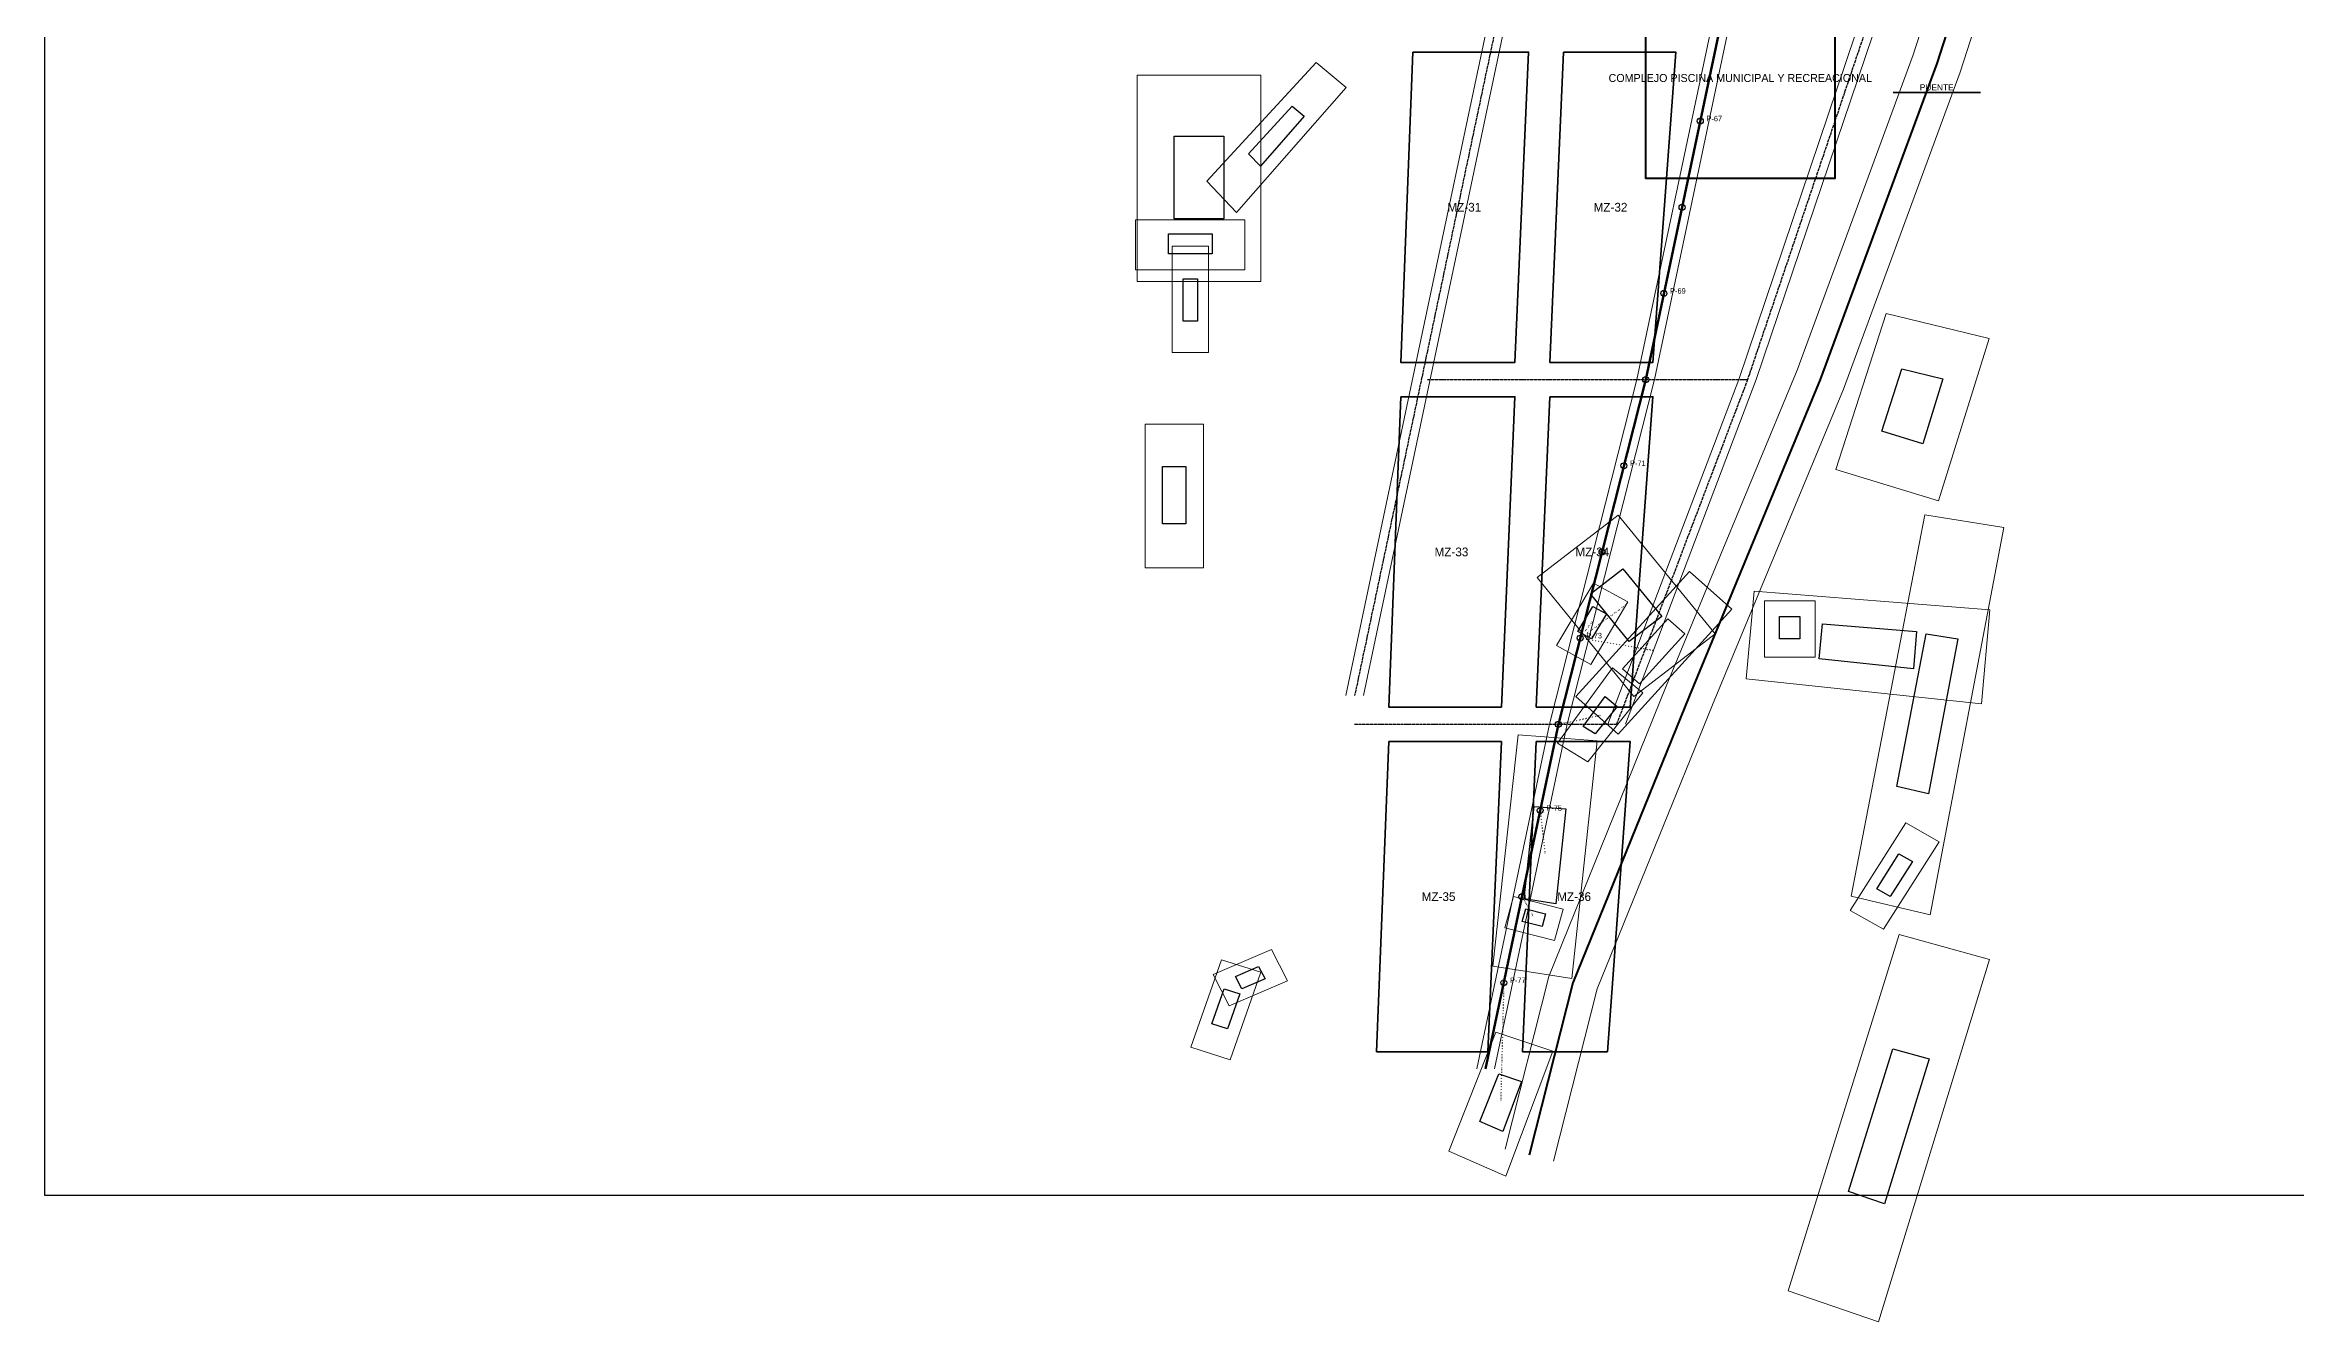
# Model space of a CAD drawing. Header units: metres. Extents: x 424745 to 426235, y 8434360 to 8437068.
# Drawn here: x 424745 to 425645, y 8434360 to 8434870 of the extents above; entities that cross this region are included whole.
import ezdxf
from ezdxf.enums import TextEntityAlignment as Align

# ---------------------------------------------------------------- set-up
doc = ezdxf.new("R2010")
doc.units = ezdxf.units.M
doc.linetypes.add('DASHED', pattern=[1.524, 1.27, -0.254])
doc.linetypes.add('DOT', pattern=[0.508, 0, -0.508])
for name, color, linetype in [('00_ORTOFOTO_SATELITAL', 7, 'Continuous'), ('03_VIAS_EJES', 8, 'DASHED'), ('14_ACOMETIDAS_DOMICILIARIAS', 50, 'DOT'), ('16_POSTES_PROYECTADOS', 2, 'Continuous'), ('17_TEXTOS_ROTULOS', 7, 'Continuous')]:
    doc.layers.add(name, color=color, linetype=linetype)
for name, color, linetype, lineweight in [('01_MANZANAS_ORGANICAS', 6, 'Continuous', 35), ('02_HUELLAS_EDIFICACIONES', 4, 'Continuous', 25), ('02_LOTES_PREDIALES', 7, 'Continuous', 15), ('03_VIAS_BORDES', 7, 'Continuous', 20), ('07_EQUIPAMIENTO_PISCINA', 30, 'Continuous', 40), ('10_PUENTES_VEHICULARES', 1, 'Continuous', 35), ('10_RIO_CAUCE', 140, 'Continuous', 40), ('10_RIO_ORILLAS', 140, 'Continuous', 20), ('12_RED_PRIMARIA_MT', 1, 'Continuous', 50)]:
    doc.layers.add(name, color=color, linetype=linetype, lineweight=lineweight)
picture_1 = doc.add_image_def('image1.jpg', size_in_pixel=(1280, 2304))

msp = doc.modelspace()

# ---------------------------------------------------------------- linework, layer by layer
at = {"layer": '01_MANZANAS_ORGANICAS'}
for points in [[(425291.87, 8434867.65), (425338.15, 8434867.65), (425332.69, 8434743.58), (425287.02, 8434743.58)], [(425352.12, 8434867.65), (425396.96, 8434867.65), (425387.86, 8434743.58), (425346.66, 8434743.58)], [(425287.02, 8434729.8), (425332.69, 8434729.8), (425327.24, 8434605.74), (425282.17, 8434605.74)], [(425346.66, 8434729.8), (425387.86, 8434729.8), (425378.77, 8434605.74), (425341.2, 8434605.74)], [(425282.17, 8434591.95), (425327.24, 8434591.95), (425321.78, 8434467.89), (425277.32, 8434467.89)], [(425341.2, 8434591.95), (425378.77, 8434591.95), (425369.68, 8434467.89), (425335.75, 8434467.89)]]:
    msp.add_lwpolyline(points, close=True, dxfattribs=at)
at = {"layer": '02_HUELLAS_EDIFICACIONES'}
for points in [[(425230.84, 8434822), (425226.09, 8434827), (425243.62, 8434846), (425248.38, 8434842)], [(425216.19, 8434801), (425196.41, 8434801), (425196.41, 8434834), (425216.19, 8434834)], [(425211.53, 8434787), (425194.06, 8434787), (425194.06, 8434795), (425211.53, 8434795)], [(425205.72, 8434760), (425199.91, 8434760), (425199.91, 8434777), (425205.72, 8434777)], [(425495.81, 8434711), (425479.38, 8434716), (425487.44, 8434741), (425503.88, 8434737)], [(425201.06, 8434679), (425191.75, 8434679), (425191.75, 8434702), (425201.06, 8434702)], [(425378.38, 8434632), (425362.88, 8434651), (425375.88, 8434661), (425391.38, 8434642)], [(425363.31, 8434633), (425357.81, 8434636), (425363.78, 8434646), (425369.25, 8434643)], [(425382.5, 8434615), (425375.69, 8434621), (425393.88, 8434641), (425400.66, 8434635)], [(425446.66, 8434633), (425438.53, 8434633), (425438.53, 8434642), (425446.66, 8434642)], [(425492.03, 8434621), (425454.38, 8434625), (425455.66, 8434639), (425493.34, 8434636)], [(425498.06, 8434571), (425485.41, 8434574), (425497.19, 8434635), (425509.84, 8434633)], [(425364.78, 8434595), (425359.94, 8434598), (425368.72, 8434610), (425373.56, 8434606)], [(425349.03, 8434527), (425336.38, 8434529), (425340.41, 8434566), (425353.06, 8434565)], [(425482.72, 8434530), (425477.38, 8434533), (425486.28, 8434547), (425491.62, 8434544)], [(425343.56, 8434518), (425335.59, 8434520), (425336.97, 8434525), (425344.91, 8434523)], [(425223.41, 8434493), (425220.84, 8434498), (425230.16, 8434502), (425232.72, 8434497)], [(425217.69, 8434477), (425211.41, 8434479), (425216.31, 8434493), (425222.59, 8434491)], [(425480.53, 8434407), (425466.09, 8434412), (425483.88, 8434469), (425498.31, 8434465)], [(425327.78, 8434436), (425318.66, 8434440), (425326.19, 8434459), (425335.31, 8434456)]]:
    msp.add_lwpolyline(points, close=True, dxfattribs=at)
at = {"layer": '02_LOTES_PREDIALES'}
for points in [[(425221.255, 8434803.535), (425209.38, 8434816.035), (425253.205, 8434863.535), (425265.105, 8434853.535)], [(425231.055, 8434775.98), (425181.605, 8434775.98), (425181.605, 8434858.48), (425231.055, 8434858.48)], [(425224.64, 8434780.61), (425180.965, 8434780.61), (425180.965, 8434800.61), (425224.64, 8434800.61)], [(425210.115, 8434747.58), (425195.59, 8434747.58), (425195.59, 8434790.08), (425210.115, 8434790.08)], [(425502.11, 8434688.17), (425461.035, 8434700.67), (425481.185, 8434763.17), (425522.285, 8434753.17)], [(425208.065, 8434661.39), (425184.79, 8434661.39), (425184.79, 8434718.89), (425208.065, 8434718.89)], [(425380.27, 8434610.01), (425341.52, 8434657.51), (425374.02, 8434682.51), (425412.77, 8434635.01)], [(425498.735, 8434522.595), (425467.11, 8434530.095), (425496.56, 8434682.595), (425528.185, 8434677.595)], [(425362.98, 8434622.815), (425349.23, 8434630.315), (425364.155, 8434655.315), (425377.83, 8434647.815)], [(425373.995, 8434594.915), (425356.97, 8434609.915), (425402.445, 8434659.915), (425419.395, 8434644.915)], [(425519.315, 8434607.065), (425425.19, 8434617.065), (425428.39, 8434652.065), (425522.59, 8434644.565)], [(425452.765, 8434625.65), (425432.44, 8434625.65), (425432.44, 8434648.15), (425452.765, 8434648.15)], [(425361.84, 8434583.855), (425349.74, 8434591.355), (425371.69, 8434621.355), (425383.79, 8434611.355)], [(425355.495, 8434497.165), (425323.87, 8434502.165), (425333.945, 8434594.665), (425365.57, 8434592.165)], [(425480.065, 8434516.875), (425466.715, 8434524.375), (425488.965, 8434559.375), (425502.315, 8434551.875)], [(425348.525, 8434512.435), (425328.6, 8434517.435), (425332.05, 8434529.935), (425351.9, 8434524.935)], [(425478.04, 8434359.81), (425441.94, 8434372.31), (425486.415, 8434514.81), (425522.49, 8434504.81)], [(425218.74, 8434464.655), (425203.04, 8434469.655), (425215.29, 8434504.655), (425230.99, 8434499.655)], [(425218.37, 8434486.22), (425211.945, 8434498.72), (425235.245, 8434508.72), (425241.645, 8434496.22)], [(425328.98, 8434418.18), (425306.18, 8434428.18), (425325.005, 8434475.68), (425347.805, 8434468.18)]]:
    msp.add_lwpolyline(points, close=True, dxfattribs=at)
at = {"layer": '03_VIAS_BORDES'}
for points in [[(425428.03, 8436999.7), (425422.21, 8436884.83), (425414.06, 8436758.47), (425404.75, 8436620.62), (425398.93, 8436494.26), (425393.11, 8436367.9), (425387.29, 8436230.05), (425387.29, 8436092.2), (425398.93, 8435954.35), (425433.85, 8435862.45), (425468.77, 8435782.04), (425480.41, 8435678.66), (425492.05, 8435552.29), (425503.69, 8435425.93), (425497.87, 8435288.09), (425474.59, 8435150.24), (425439.67, 8435012.39), (425410.57, 8434874.54), (425381.47, 8434736.69), (425346.54, 8434598.84), (425317.44, 8434460.99)], [(425435.03, 8436999.7), (425429.21, 8436884.83), (425421.06, 8436758.47), (425411.75, 8436620.62), (425405.93, 8436494.26), (425400.11, 8436367.9), (425394.29, 8436230.05), (425394.29, 8436092.2), (425405.93, 8435954.35), (425440.85, 8435862.45), (425475.77, 8435782.04), (425487.41, 8435678.66), (425499.05, 8435552.29), (425510.69, 8435425.93), (425504.87, 8435288.09), (425481.59, 8435150.24), (425446.67, 8435012.39), (425417.57, 8434874.54), (425388.47, 8434736.69), (425353.54, 8434598.84), (425324.44, 8434460.99)], [(425358.18, 8436942.27), (425346.54, 8436804.42), (425329.08, 8436666.57), (425317.44, 8436528.72), (425311.62, 8436390.87), (425311.62, 8436253.02), (425323.26, 8436115.18), (425340.72, 8435977.33), (425375.65, 8435850.97), (425393.11, 8435713.12), (425410.57, 8435575.27), (425422.21, 8435437.42), (425416.39, 8435299.57), (425393.11, 8435161.72), (425358.18, 8435023.88), (425323.26, 8434886.03), (425294.16, 8434748.18), (425265.06, 8434610.33)], [(425365.18, 8436942.27), (425353.54, 8436804.42), (425336.08, 8436666.57), (425324.44, 8436528.72), (425318.62, 8436390.87), (425318.62, 8436253.02), (425330.26, 8436115.18), (425347.72, 8435977.33), (425382.65, 8435850.97), (425400.11, 8435713.12), (425417.57, 8435575.27), (425429.21, 8435437.42), (425423.39, 8435299.57), (425400.11, 8435161.72), (425365.18, 8435023.88), (425330.26, 8434886.03), (425301.16, 8434748.18), (425272.06, 8434610.33)], [(425544.43, 8436942.27), (425550.25, 8436781.44), (425556.07, 8436620.62), (425561.89, 8436459.8), (425565.39, 8436298.97), (425570.04, 8436138.15), (425577.03, 8435977.33), (425588.67, 8435839.48), (425596.81, 8435701.63), (425590.99, 8435563.78), (425579.35, 8435425.93), (425567.71, 8435288.09), (425544.43, 8435150.24), (425509.51, 8435012.39), (425468.77, 8434874.54), (425422.21, 8434736.69), (425369.83, 8434598.84)], [(425551.43, 8436942.27), (425557.25, 8436781.44), (425563.07, 8436620.62), (425568.89, 8436459.8), (425572.39, 8436298.97), (425577.04, 8436138.15), (425584.03, 8435977.33), (425595.67, 8435839.48), (425603.81, 8435701.63), (425597.99, 8435563.78), (425586.35, 8435425.93), (425574.71, 8435288.09), (425551.43, 8435150.24), (425516.51, 8435012.39), (425475.77, 8434874.54), (425429.21, 8434736.69), (425376.83, 8434598.84)]]:
    msp.add_lwpolyline(points, dxfattribs=at)
at = {"layer": '03_VIAS_EJES'}
for p, q in [((425297.66, 8434736.69), (425425.71, 8434736.69)), ((425268.56, 8434598.84), (425373.33, 8434598.84))]:
    msp.add_line(p, q, dxfattribs=at)
for points in [[(425431.53, 8436999.7), (425425.71, 8436884.83), (425417.56, 8436758.47), (425408.25, 8436620.62), (425402.43, 8436494.26), (425396.61, 8436367.9), (425390.79, 8436230.05), (425390.79, 8436092.2), (425402.43, 8435954.35), (425437.35, 8435862.45), (425472.27, 8435782.04), (425483.91, 8435678.66), (425495.55, 8435552.29), (425507.19, 8435425.93), (425501.37, 8435288.09), (425478.09, 8435150.24), (425443.17, 8435012.39), (425414.07, 8434874.54), (425384.97, 8434736.69), (425350.04, 8434598.84), (425320.94, 8434460.99)], [(425361.68, 8436942.27), (425350.04, 8436804.42), (425332.58, 8436666.57), (425320.94, 8436528.72), (425315.12, 8436390.87), (425315.12, 8436253.02), (425326.76, 8436115.18), (425344.22, 8435977.33), (425379.15, 8435850.97), (425396.61, 8435713.12), (425414.07, 8435575.27), (425425.71, 8435437.42), (425419.89, 8435299.57), (425396.61, 8435161.72), (425361.68, 8435023.88), (425326.76, 8434886.03), (425297.66, 8434748.18), (425268.56, 8434610.33)], [(425547.93, 8436942.27), (425553.75, 8436781.44), (425559.57, 8436620.62), (425565.39, 8436459.8), (425568.89, 8436298.97), (425573.54, 8436138.15), (425580.53, 8435977.33), (425592.17, 8435839.48), (425600.31, 8435701.63), (425594.49, 8435563.78), (425582.85, 8435425.93), (425571.21, 8435288.09), (425547.93, 8435150.24), (425513.01, 8435012.39), (425472.27, 8434874.54), (425425.71, 8434736.69), (425373.33, 8434598.84)]]:
    msp.add_lwpolyline(points, dxfattribs=at)
at = {"layer": '07_EQUIPAMIENTO_PISCINA'}
msp.add_lwpolyline([(425384.97, 8434897.51), (425460.63, 8434897.51), (425460.63, 8434817.1), (425384.97, 8434817.1)], close=True, dxfattribs=at)
at = {"layer": '10_PUENTES_VEHICULARES'}
msp.add_line((425483.91, 8434851.56), (425518.83, 8434851.56), dxfattribs=at)
at = {"layer": '10_RIO_CAUCE'}
msp.add_lwpolyline([(425571.21, 8437011.19), (425573.54, 8436919.29), (425577.03, 8436804.42), (425580.53, 8436666.57), (425585.18, 8436540.21), (425588.67, 8436390.87), (425592.17, 8436253.02), (425596.82, 8436115.18), (425603.81, 8435977.33), (425615.45, 8435850.97), (425623.6, 8435736.09), (425631.74, 8435621.22), (425627.09, 8435494.86), (425615.45, 8435368.5), (425600.31, 8435242.14), (425577.03, 8435115.77), (425542.11, 8434989.41), (425501.37, 8434863.05), (425454.81, 8434736.69), (425402.43, 8434610.33), (425355.86, 8434495.46), (425338.4, 8434426.53)], dxfattribs=at)
at = {"layer": '10_RIO_ORILLAS'}
for points in [[(425581.2068, 8437011.4435), (425583.5354, 8436919.5937), (425587.0268, 8436804.6738), (425590.5232, 8436666.9377), (425595.1773, 8436540.4436), (425598.6668, 8436391.1238), (425602.1643, 8436253.3572), (425606.8072, 8436115.6864), (425613.7678, 8435978.2473), (425625.4249, 8435851.6777), (425633.575, 8435736.7969), (425641.7332, 8435620.8523), (425637.0478, 8435493.9427), (425625.379, 8435367.3103), (425610.1445, 8435240.3283), (425586.6687, 8435113.1063), (425551.6276, 8434986.3414), (425510.7533, 8434859.5925), (425464.0478, 8434732.8607), (425411.6974, 8434606.5729), (425365.5539, 8434493.0045), (425348.0939, 8434424.0745)], [(425561.2132, 8437010.9365), (425563.5446, 8436918.9863), (425567.0332, 8436804.1662), (425570.5368, 8436666.2023), (425575.1827, 8436539.9764), (425578.6732, 8436390.6162), (425582.1757, 8436252.6828), (425586.8328, 8436114.6736), (425593.8522, 8435976.4127), (425605.4751, 8435850.2623), (425613.625, 8435735.3831), (425621.7468, 8435621.5877), (425617.1322, 8435495.7773), (425605.521, 8435369.6897), (425590.4755, 8435243.9517), (425567.3913, 8435118.4337), (425532.5924, 8434992.4786), (425491.9867, 8434866.5075), (425445.5722, 8434740.5193), (425393.1626, 8434614.0871), (425346.1661, 8434497.9155), (425328.7061, 8434428.9855)]]:
    msp.add_lwpolyline(points, dxfattribs=at)
at = {"layer": '12_RED_PRIMARIA_MT'}
msp.add_lwpolyline([(425431.53, 8436999.7), (425425.71, 8436884.83), (425417.56, 8436758.47), (425408.25, 8436620.62), (425402.43, 8436494.26), (425396.61, 8436367.9), (425390.79, 8436230.05), (425390.79, 8436092.2), (425402.43, 8435954.35), (425437.35, 8435862.45), (425472.27, 8435782.04), (425483.91, 8435678.66), (425495.55, 8435552.29), (425507.19, 8435425.93), (425501.37, 8435288.09), (425478.09, 8435150.24), (425443.17, 8435012.39), (425414.07, 8434874.54), (425384.97, 8434736.69), (425350.04, 8434598.84), (425320.94, 8434460.99)], dxfattribs=at)
at = {"layer": '14_ACOMETIDAS_DOMICILIARIAS'}
for p, q in [((425358.7725, 8434633.3025), (425377.12, 8434646.66)), ((425358.7725, 8434633.3025), (425363.53, 8434639.79)), ((425358.7725, 8434633.3025), (425388.17, 8434628.39)), ((425350.04, 8434598.84), (425366.74, 8434602.43)), ((425342.765, 8434564.3775), (425344.72, 8434546.89)), ((425335.49, 8434529.915), (425340.25, 8434521.71)), ((425328.215, 8434495.4525), (425326.98, 8434447.88))]:
    msp.add_line(p, q, dxfattribs=at)
at = {"layer": '16_POSTES_PROYECTADOS'}
for centre in [(425406.795, 8434840.0775), (425399.52, 8434805.615), (425392.245, 8434771.1525), (425384.97, 8434736.69), (425376.2375, 8434702.2275), (425367.505, 8434667.765), (425358.7725, 8434633.3025), (425350.04, 8434598.84), (425342.765, 8434564.3775), (425335.49, 8434529.915), (425328.215, 8434495.4525)]:
    msp.add_circle(centre, 1.2, dxfattribs=at)

# ---------------------------------------------------------------- texts
at = {"layer": '10_PUENTES_VEHICULARES'}
msp.add_text('PUENTE', height=2.5, dxfattribs=at).set_placement((425501.37, 8434853.56), align=Align.MIDDLE_CENTER)
at = {"layer": '16_POSTES_PROYECTADOS'}
for s, p in [('P-67', (425409.295, 8434841.0775)), ('P-69', (425394.745, 8434772.1525)), ('P-71', (425378.7375, 8434703.2275)), ('P-73', (425361.2725, 8434634.3025)), ('P-75', (425345.265, 8434565.3775)), ('P-77', (425330.715, 8434496.4525))]:
    msp.add_text(s, height=2.2, dxfattribs=at).set_placement(p, align=Align.MIDDLE_LEFT)
at = {"layer": '17_TEXTOS_ROTULOS'}
for s, height, p in [('COMPLEJO PISCINA MUNICIPAL Y RECREACIONAL', 3.2, (425422.8, 8434857.305)), ('MZ-31', 3.5, (425312.4325, 8434805.615)), ('MZ-32', 3.5, (425370.9, 8434805.615)), ('MZ-33', 3.5, (425307.28, 8434667.77)), ('MZ-34', 3.5, (425363.6225, 8434667.77)), ('MZ-35', 3.5, (425302.1275, 8434529.92)), ('MZ-36', 3.5, (425356.35, 8434529.92))]:
    msp.add_text(s, height=height, dxfattribs=at).set_placement(p, align=Align.MIDDLE_CENTER)

# ---------------------------------------------------------------- pictures from other files: only their frames are drawn
at = {"layer": '00_ORTOFOTO_SATELITAL'}
image = msp.add_image(picture_1, insert=(424744.74, 8434410.45), size_in_units=(1489.98, 2646.69), dxfattribs=at)

doc.saveas('drawing.dxf')
